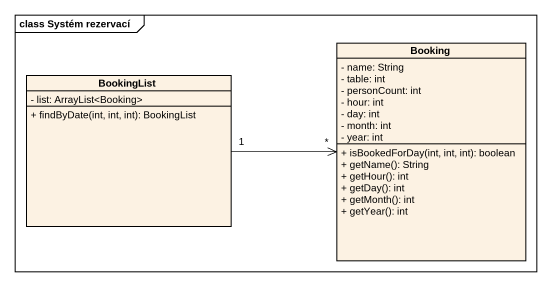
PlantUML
@startuml
mainframe class Systém rezervací
hide circle
hide empty members
skinparam classAttributeIconSize 0
class BookingList {
  - list: ArrayList<Booking>
  + findByDate(int, int, int): BookingList
}
class Booking {
  - name: String
  - table: int
  - personCount: int
  - hour: int
  - day: int
  - month: int
  - year: int
  + isBookedForDay(int, int, int): boolean
  + getName(): String
  + getHour(): int
  + getDay(): int
  + getMonth(): int
  + getYear(): int
}
BookingList "1" -right-> "*" Booking
@enduml
